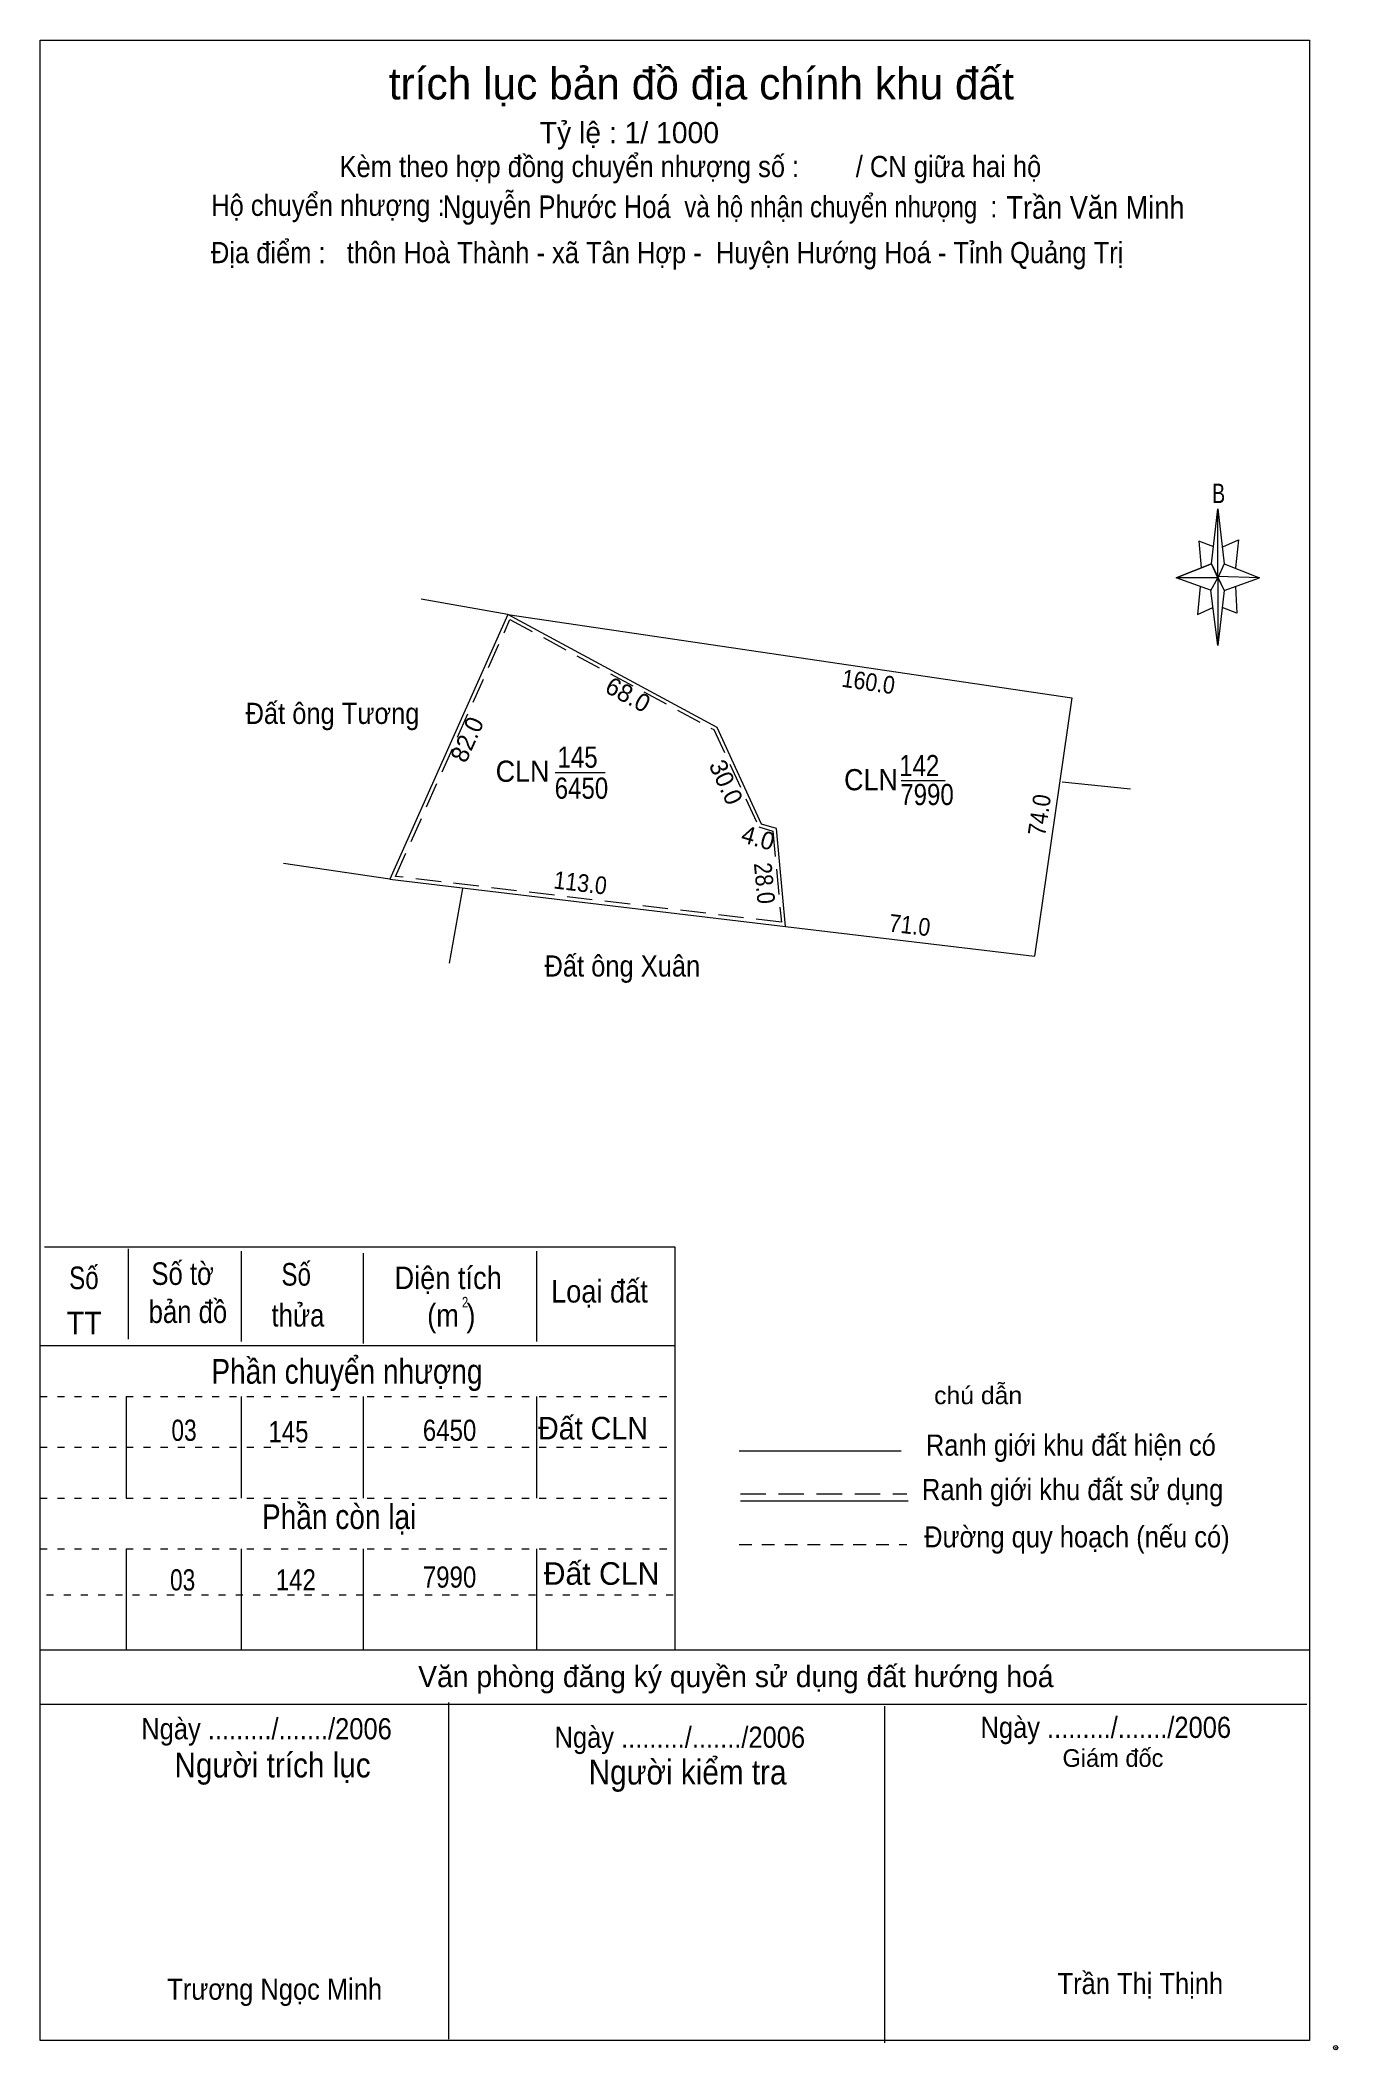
# Model space of a CAD drawing. Header units: centimetres. Extents: x 22.9 to 41.3, y 0.8 to 29.2.
import ezdxf
from ezdxf.enums import TextEntityAlignment as Align

# ---------------------------------------------------------------- set-up
doc = ezdxf.new("R2010")
doc.units = ezdxf.units.CM
doc.header["$LTSCALE"] = 0.12
doc.header["$PDMODE"] = 32
doc.header["$PDSIZE"] = 0.06
for name, pattern in [('DOTTED', [1.5, 0.3, -1.2]), ('MEDIUM_DASHED', [4.5, 3, -1.5]), ('SHORT_DASHED', [2.7, 1.5, -1.2])]:
    doc.linetypes.add(name, pattern=pattern)
for name, color, linetype, lineweight in [('1', 7, 'DOTTED', 13), ('2', 7, 'Continuous', 13), ('5', 7, 'Continuous', 13)]:
    doc.layers.add(name, color=color, linetype=linetype, lineweight=lineweight)
doc.layers.add('34', color=7, linetype='Continuous')

msp = doc.modelspace()

# ---------------------------------------------------------------- linework, layer by layer
at = {"layer": '1', "linetype": 'Continuous'}
msp.add_line((22.94, 10.73), (31.94, 10.73), dxfattribs=at)
at = {"layer": '1'}
for p, q in [((22.94, 10.01), (31.94, 10.01)), ((22.94, 9.29), (31.94, 9.29)), ((22.94, 9.29), (31.94, 9.29)), ((22.94, 8.57), (31.94, 8.57)), ((22.94, 8.57), (31.94, 8.57)), ((22.94, 7.85), (31.94, 7.85)), ((22.94, 7.85), (31.94, 7.85)), ((23.03, 7.2), (31.94, 7.2)), ((23.03, 7.2), (31.94, 7.2))]:
    msp.add_line(p, q, dxfattribs=at)
at = {"layer": '2'}
for p, q in [((29.57, 21.09), (27.9, 17.34)), ((29.57, 21.09), (28.34, 21.31)), ((29.57, 21.09), (37.57, 19.91)), ((37.57, 19.91), (37.04, 16.25)), ((30.24, 18.85), (30.95, 18.85)), ((35.15, 18.74), (35.77, 18.74)), ((37.43, 18.72), (38.4, 18.62)), ((27.9, 17.34), (26.39, 17.56)), ((27.9, 17.34), (33.51, 16.67)), ((28.93, 17.21), (28.74, 16.15)), ((33.51, 16.67), (37.04, 16.25))]:
    msp.add_line(p, q, dxfattribs=at)
msp.add_lwpolyline([(33.51, 16.67), (33.38, 18.06), (33.17, 18.12), (32.54, 19.49), (29.57, 21.09)], dxfattribs=at)
at = {"layer": '2', "linetype": 'MEDIUM_DASHED'}
msp.add_lwpolyline([(27.98, 17.38), (29.6, 21.02), (32.49, 19.46), (33.13, 18.08), (33.33, 18.02), (33.45, 16.73)], close=True, dxfattribs=at)
at = {"layer": '5'}
for p, q in [((39.55, 21.81), (39.64, 22.59)), ((39.73, 21.81), (40.23, 21.61)), ((39.55, 21.43), (39.05, 21.61)), ((39.73, 21.43), (39.64, 20.65)), ((39.89, 21.49), (39.91, 21.11)), ((39.91, 21.11), (39.7, 21.19)), ((23, 12.13), (31.94, 12.13)), ((24.19, 12.1), (24.19, 10.82)), ((25.79, 12.07), (25.79, 10.79)), ((27.52, 12.04), (27.52, 10.76)), ((29.98, 12.07), (29.98, 10.79)), ((31.94, 12.13), (31.94, 6.42)), ((24.16, 10.01), (24.16, 8.57)), ((25.79, 10.01), (25.79, 8.57)), ((27.52, 10.01), (27.52, 8.57)), ((29.98, 10.01), (29.98, 8.57)), ((32.85, 9.24), (35.15, 9.24)), ((32.87, 8.53), (35.25, 8.53)), ((24.16, 7.85), (24.16, 6.42)), ((25.79, 7.85), (25.79, 6.42)), ((27.52, 7.85), (27.52, 6.42)), ((29.98, 7.85), (29.98, 6.42)), ((22.94, 6.42), (40.94, 6.42)), ((22.94, 5.65), (40.9, 5.65)), ((28.73, 5.67), (28.73, 0.9)), ((34.91, 5.62), (34.91, 0.85))]:
    msp.add_line(p, q, dxfattribs=at)
at = {"layer": '5', "linetype": 'MEDIUM_DASHED'}
msp.add_line((32.87, 8.63), (35.23, 8.63), dxfattribs=at)
at = {"layer": '5', "linetype": 'SHORT_DASHED'}
msp.add_line((32.85, 7.91), (35.23, 7.91), dxfattribs=at)
at = {"layer": '5'}
for points in [[(22.94, 29.23), (40.94, 29.23), (40.94, 0.88), (22.94, 0.88)], [(39.64, 22.59), (39.73, 21.81), (39.64, 21.61)], [(39.64, 21.61), (39.05, 21.61), (39.55, 21.81), (39.73, 21.43), (40.23, 21.61), (39.64, 21.63)], [(39.64, 21.61), (39.64, 20.65), (39.54, 21.43)]]:
    msp.add_lwpolyline(points, close=True, dxfattribs=at)
for points in [[(39.58, 22.05), (39.37, 22.13), (39.4, 21.75)], [(39.71, 22.05), (39.93, 22.15), (39.89, 21.75)], [(39.64, 21.61), (39.55, 21.81), (39.05, 21.61)], [(39.39, 21.49), (39.35, 21.09), (39.57, 21.19)], [(39.64, 21.61), (39.73, 21.43), (40.23, 21.61)]]:
    msp.add_lwpolyline(points, dxfattribs=at)
msp.add_point((41.31, 0.78), dxfattribs=at)

# ---------------------------------------------------------------- texts
at = {"layer": '1', "width": 0.8}
msp.add_text('2', height=0.15, dxfattribs=at).set_placement((28.965, 11.27), align=Align.CENTER)
at = {"layer": '2', "width": 0.9}
for s, rotation, p in [('160.0', 351.609, (34.6668, 20.0144)), ('74.0', 81.76, (37.2323, 18.2321)), ('113.0', 353.189, (30.5852, 17.1652)), ('28.0', 275.343, (33.087, 17.2716)), ('71.0', 353.215, (35.2552, 16.5649))]:
    msp.add_text(s, height=0.25, rotation=rotation, dxfattribs=at).set_placement(p, align=Align.CENTER)
at = {"layer": '2'}
for s, rotation, p in [('68.0', 331.688, (31.2157, 19.8453)), ('82.0', 65.995, (29.1077, 19.2692)), ('30.0', 294.696, (32.5515, 18.6622)), ('4.0', 344.055, (33.0857, 17.8055))]:
    msp.add_text(s, height=0.25, rotation=rotation, dxfattribs=at).set_placement(p, align=Align.CENTER)
for s, width, p in [('Đất ông Tương', 0.9, (27.085, 19.54)), ('145', 0.85, (30.56, 18.92)), ('142', 0.85, (35.405, 18.8)), ('CLN', 0.95, (29.78, 18.72)), ('CLN', 0.95, (34.72, 18.6)), ('6450', 0.85, (30.615, 18.48)), ('7990', 0.85, (35.515, 18.39)), ('Đất ông Xuân', 0.9, (31.195, 15.96)), ('03', 0.8, (24.98, 9.38)), ('6450', 0.85, (28.745, 9.38)), ('145', 0.85, (26.46, 9.36)), ('03', 0.8, (24.96, 7.26)), ('142', 0.85, (26.565, 7.26)), ('7990', 0.85, (28.745, 7.3)), ('Trương Ngọc Minh', 0.9, (26.265, 1.46)), ('Trần Thị Thịnh', 0.9, (38.54, 1.54))]:
    msp.add_text(s, height=0.3, dxfattribs=dict(at, width=width)).set_placement(p, align=Align.CENTER)
at = {"layer": '34'}
for s, width, p in [('Nguyễn Phước Hoá', 0.85, (28.65, 26.71)), ('Trần Văn Minh', 0.9, (36.64, 26.7))]:
    msp.add_text(s, height=0.32, dxfattribs=dict(at, width=width)).set_placement(p)
at = {"layer": '5'}
for s, height, p in [('trích lục bản đồ địa chính khu đất', 0.45, (32.315, 28.39)), ('Tỷ lệ : 1/ 1000', 0.3, (31.295, 27.77)), ('Đất CLN', 0.32, (30.9, 7.34)), ('Văn phòng đăng ký quyền sử dụng đất hướng hoá ', 0.3, (32.86, 5.89)), (' Giám đốc', 0.25, (38.105, 4.76))]:
    msp.add_text(s, height=height, dxfattribs=at).set_placement(p, align=Align.CENTER)
for s, height, width, p in [('Kèm theo hợp đồng chuyển nhượng số :        / CN giữa hai hộ ', 0.3, 0.9, (32.21, 27.29)), ('Hộ chuyển nhượng :', 0.3, 0.9, (27.02, 26.74)), ('và hộ nhận chuyển nhưọng  : ', 0.3, 0.85, (34.34, 26.72)), ('Địa điểm :   thôn Hoà Thành - xã Tân Hợp -  Huyện Hướng Hoá - Tỉnh Quảng Trị ', 0.3, 0.9, (31.88, 26.07)), ('B', 0.2756, 0.75, (39.65, 22.67)), ('Số', 0.32, 0.8, (23.56, 11.53)), ('Số tờ', 0.32, 0.85, (24.96, 11.59)), ('Số', 0.32, 0.8, (26.57, 11.58)), ('Diện tích', 0.32, 0.9, (28.725, 11.53)), ('Loại đất', 0.32, 0.9, (30.87, 11.34)), ('bản đồ', 0.32, 0.85, (25.035, 11.05)), ('TT', 0.32, 0.95, (23.565, 10.89)), ('thửa', 0.32, 0.85, (26.595, 11)), ('(m )', 0.32, 0.9, (28.77, 11)), ('Phần chuyển nhượng ', 0.35, 0.85, (27.345, 10.19)), ('chú dẫn', 0.25, 1.05, (36.24, 9.9)), ('Đất CLN ', 0.32, 0.95, (30.835, 9.4)), ('Ranh giới khu đất hiện có ', 0.3, 0.9, (37.605, 9.17)), ('Ranh giới khu đất sử dụng', 0.3, 0.9, (37.58, 8.54)), ('Phần còn lại ', 0.35, 0.85, (27.235, 8.13)), ('Đường quy hoạch (nếu có)', 0.3, 0.9, (37.64, 7.87)), ('Ngày ........./......./2006', 0.3, 0.9, (26.15, 5.15)), ('Ngày ........./......./2006', 0.3, 0.9, (38.05, 5.17)), ('Ngày ........./......./2006', 0.3, 0.9, (32.01, 5.03)), ('Người trích lục', 0.35, 0.9, (26.235, 4.61)), ('Người kiểm tra', 0.35, 0.9, (32.12, 4.51))]:
    msp.add_text(s, height=height, dxfattribs=dict(at, width=width)).set_placement(p, align=Align.CENTER)

doc.saveas('drawing.dxf')
